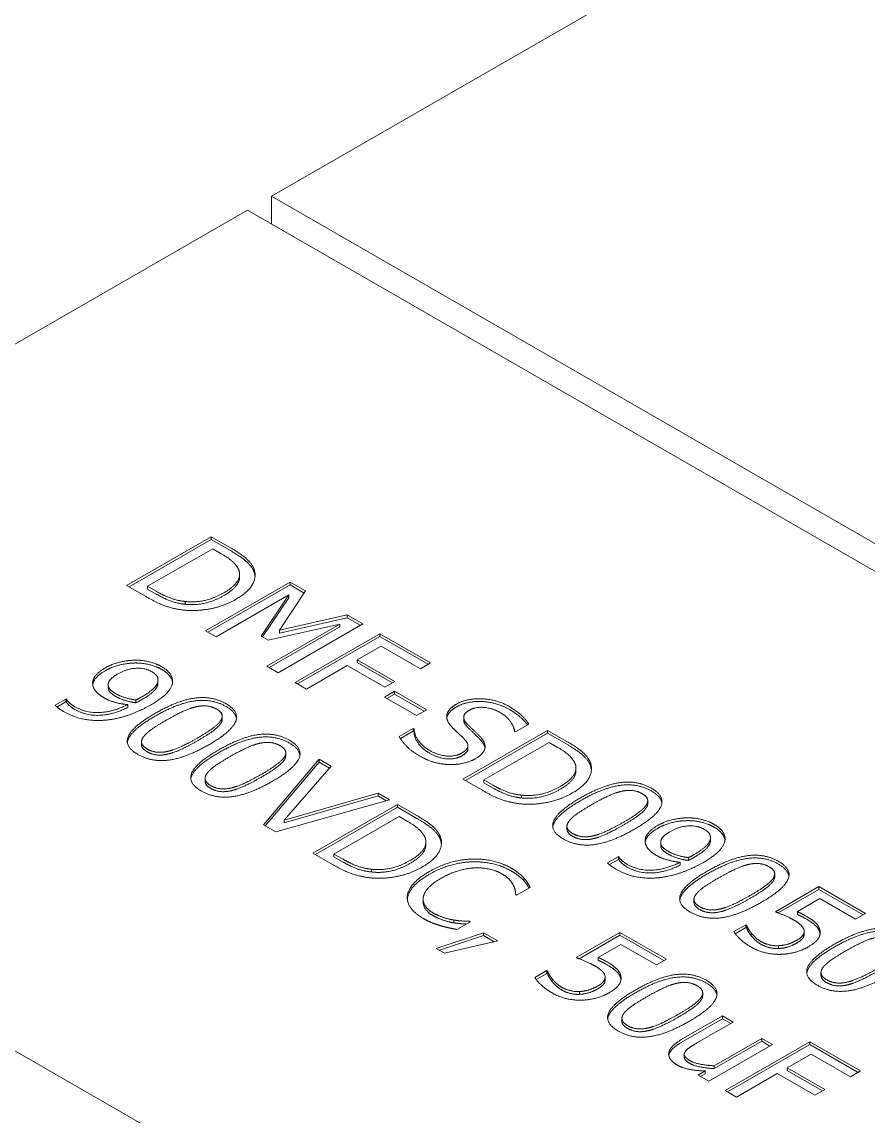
# Model space of a CAD drawing. Header units: millimetres. Extents: x 0 to 8410, y 0 to 5940.
# Drawn here: x 6921.43 to 6946.18, y 4875.01 to 4907.01 of the extents above; entities that cross this region are included whole.
import ezdxf

# ---------------------------------------------------------------- set-up
doc = ezdxf.new("R2010")
doc.units = ezdxf.units.MM
doc.header["$LTSCALE"] = 10
doc.layers.add('가시적인 것(ISO)', color=3, linetype='Continuous', lineweight=5, true_color=0x00ff00)
doc.layers.add('해치(ISO)', color=7, linetype='Continuous', lineweight=5)

msp = doc.modelspace()

# ---------------------------------------------------------------- hatches: boundary and pattern name
at = {"layer": '해치(ISO)'}
h = msp.add_hatch(dxfattribs=at)
h.set_pattern_fill('ANSI31', color=256, scale=254, angle=75, style=0)
h.set_pattern_definition([(119.99998, (0, 0), (-27.49631, -15.87499), [])])
edge = h.paths.add_edge_path()
edge.add_line((7404.266, 4779.834), (7404.266, 4781.463))
edge.add_line((7404.266, 4781.463), (7404.266, 4781.939))
edge.add_line((7404.266, 4781.939), (7404.266, 4785.699))
edge.add_line((7404.266, 4785.699), (7404.266, 4786.359))
edge.add_line((7404.266, 4786.359), (7404.266, 4792.156))
edge.add_line((7404.266, 4792.156), (7404.266, 4792.172))
edge.add_line((7404.266, 4792.172), (7404.266, 4792.297))
edge.add_line((7404.266, 4792.297), (7404.266, 4796.599))
edge.add_line((7404.266, 4796.599), (7404.266, 4801.485))
edge.add_line((7404.266, 4801.485), (7404.266, 4808.841))
edge.add_line((7404.266, 4808.841), (7404.266, 4812.536))
edge.add_line((7404.266, 4812.536), (7403.364, 4813.055))
edge.add_line((7403.364, 4813.055), (7401.607, 4814.067))
edge.add_line((7401.607, 4814.067), (7401.098, 4814.36))
edge.add_line((7401.098, 4814.36), (7399.485, 4815.289))
edge.add_line((7399.485, 4815.289), (7381.652, 4825.558))
edge.add_line((7381.652, 4825.558), (7377.402, 4828.006))
edge.add_line((7377.402, 4828.006), (7375.982, 4828.824))
edge.add_line((7375.982, 4828.824), (7375.982, 4827.189))
edge.add_ellipse((7378.103, 4825.967), major_axis=(1.497, -2.6), ratio=0.578093, start_angle=225.1108, end_angle=315.1108)
edge.add_line((7378.103, 4823.514), (7397.549, 4812.316))
edge.add_ellipse((7397.549, 4808.637), major_axis=(2.246, -3.9), ratio=0.578093, start_angle=45.1108, end_angle=135.1108, ccw=False)
edge.add_line((7400.731, 4806.805), (7400.731, 4784.323))
edge.add_ellipse((7402.852, 4783.101), major_axis=(1.497, -2.6), ratio=0.578093, start_angle=225.1108, end_angle=315.1108)
edge.add_line((7402.852, 4780.648), (7404.266, 4779.834))
edge = h.paths.add_edge_path()
edge.add_line((6488.28, 5307.315), (6489.694, 5306.501))
edge.add_ellipse((6489.694, 5308.954), major_axis=(1.497, -2.6), ratio=0.578093, start_angle=315.1108, end_angle=405.1108)
edge.add_line((6491.816, 5307.732), (6491.816, 5330.214))
edge.add_ellipse((6494.998, 5328.382), major_axis=(-2.246, 3.9), ratio=0.578093, start_angle=315.1108, end_angle=405.1108, ccw=False)
edge.add_line((6494.998, 5332.061), (6514.443, 5320.863))
edge.add_ellipse((6514.443, 5323.316), major_axis=(1.497, -2.6), ratio=0.578093, start_angle=315.1108, end_angle=405.1108)
edge.add_line((6516.564, 5322.094), (6516.564, 5323.729))
edge.add_line((6516.564, 5323.729), (6498.559, 5334.098))
edge.add_line((6498.559, 5334.098), (6498.547, 5334.105))
edge.add_line((6498.547, 5334.105), (6488.28, 5340.017))
edge.add_line((6488.28, 5340.017), (6488.28, 5307.315))

# ---------------------------------------------------------------- linework, layer by layer
at = {"layer": '가시적인 것(ISO)'}
for p, q in [((6953.478, 4916.165), (6928.729, 4901.913)), ((6928.729, 4901.913), (6969.388, 4878.499)), ((6928.729, 4901.098), (6928.729, 4901.913)), ((6928.022, 4901.505), (6903.273, 4887.254)), ((6968.68, 4878.092), (6928.022, 4901.505)), ((6924.489, 4890.528), (6926.963, 4891.953)), ((6924.56, 4890.487), (6926.963, 4891.871)), ((6926.963, 4891.953), (6927.527, 4891.628)), ((6926.963, 4891.953), (6926.963, 4891.871)), ((6926.963, 4891.871), (6927.527, 4891.547)), ((6927.008, 4891.599), (6925.102, 4890.502)), ((6927.258, 4891.455), (6927.008, 4891.599)), ((6927.793, 4890.854), (6927.793, 4890.772)), ((6925.058, 4890.2), (6924.489, 4890.528)), ((6925.102, 4890.502), (6925.102, 4890.421)), ((6925.102, 4890.502), (6925.353, 4890.358)), ((6925.102, 4890.421), (6925.353, 4890.276)), ((6926.797, 4889.198), (6929.272, 4890.624)), ((6926.868, 4889.157), (6929.272, 4890.542)), ((6929.721, 4890.365), (6928.961, 4889.216)), ((6929.272, 4890.624), (6929.721, 4890.365)), ((6929.272, 4890.624), (6929.272, 4890.542)), ((6929.272, 4890.542), (6929.682, 4890.306)), ((6926.201, 4890.059), (6926.201, 4889.977)), ((6929.236, 4890.249), (6927.104, 4889.022)), ((6928.426, 4889.046), (6929.236, 4890.249)), ((6928.465, 4889.023), (6929.236, 4890.168)), ((6929.236, 4890.249), (6929.236, 4890.168)), ((6928.961, 4889.216), (6930.936, 4889.665)), ((6928.961, 4889.134), (6930.936, 4889.583)), ((6930.936, 4889.665), (6931.394, 4889.402)), ((6930.936, 4889.665), (6930.936, 4889.583)), ((6930.936, 4889.583), (6931.323, 4889.361)), ((6927.104, 4889.022), (6926.797, 4889.198)), ((6928.59, 4888.166), (6930.722, 4889.394)), ((6930.722, 4889.394), (6928.626, 4888.93)), ((6928.661, 4888.125), (6930.722, 4889.312)), ((6931.394, 4889.402), (6928.919, 4887.976)), ((6928.961, 4889.216), (6928.961, 4889.134)), ((6929.42, 4887.688), (6931.895, 4889.113)), ((6930.722, 4889.394), (6930.722, 4889.312)), ((6931.895, 4889.113), (6933.375, 4888.261)), ((6931.895, 4889.113), (6931.895, 4889.031)), ((6928.626, 4888.93), (6928.426, 4889.046)), ((6929.491, 4887.647), (6931.895, 4889.031)), ((6931.895, 4889.031), (6933.304, 4888.22)), ((6931.931, 4888.755), (6931.233, 4888.353)), ((6933.082, 4888.092), (6931.931, 4888.755)), ((6928.919, 4887.976), (6928.59, 4888.166)), ((6930.941, 4888.184), (6929.749, 4887.498)), ((6932.044, 4887.549), (6930.941, 4888.184)), ((6931.233, 4888.353), (6932.336, 4887.718)), ((6931.233, 4888.353), (6931.233, 4888.271)), ((6931.233, 4888.271), (6932.265, 4887.677)), ((6933.375, 4888.261), (6933.082, 4888.092)), ((6923.952, 4887.623), (6923.952, 4887.541)), ((6925.406, 4887.741), (6925.406, 4887.659)), ((6925.407, 4887.767), (6925.407, 4887.685)), ((6929.749, 4887.498), (6929.42, 4887.688)), ((6932.336, 4887.718), (6932.044, 4887.549)), ((6903.273, 4887.254), (6943.932, 4863.84)), ((6922.397, 4887.023), (6922.716, 4887.206)), ((6922.716, 4887.206), (6922.732, 4887.197)), ((6922.716, 4887.206), (6922.716, 4887.125)), ((6922.732, 4887.197), (6922.732, 4887.115)), ((6924.764, 4887.178), (6924.764, 4887.096)), ((6932.028, 4887.26), (6932.328, 4887.434)), ((6932.964, 4886.721), (6932.028, 4887.26)), ((6932.099, 4887.22), (6932.328, 4887.352)), ((6932.328, 4887.434), (6933.265, 4886.894)), ((6932.328, 4887.434), (6932.328, 4887.352)), ((6932.328, 4887.352), (6933.194, 4886.853)), ((6922.451, 4886.972), (6922.716, 4887.125)), ((6922.716, 4887.125), (6922.732, 4887.115)), ((6924.523, 4887.041), (6924.523, 4886.959)), ((6933.265, 4886.894), (6932.964, 4886.721)), ((6927.288, 4886.702), (6927.288, 4886.62)), ((6934.347, 4886.671), (6934.347, 4886.589)), ((6932.457, 4886.11), (6932.87, 4886.348)), ((6932.495, 4886.05), (6932.87, 4886.266)), ((6932.87, 4886.348), (6932.894, 4886.334)), ((6932.87, 4886.348), (6932.87, 4886.266)), ((6932.87, 4886.266), (6932.894, 4886.252)), ((6932.894, 4886.334), (6932.894, 4886.252)), ((6934.326, 4884.863), (6936.801, 4886.288)), ((6934.397, 4884.822), (6936.801, 4886.206)), ((6935.86, 4886.243), (6935.836, 4886.257)), ((6936.253, 4886.469), (6935.86, 4886.243)), ((6936.801, 4886.288), (6937.364, 4885.963)), ((6936.801, 4886.288), (6936.801, 4886.206)), ((6936.801, 4886.206), (6937.364, 4885.882)), ((6924.926, 4885.953), (6924.926, 4885.871)), ((6936.845, 4885.935), (6934.94, 4884.837)), ((6937.096, 4885.79), (6936.845, 4885.935)), ((6929.145, 4885.633), (6929.145, 4885.551)), ((6934.472, 4885.838), (6934.472, 4885.757)), ((6928.494, 4883.528), (6930.117, 4885.444)), ((6928.541, 4883.501), (6930.117, 4885.362)), ((6930.117, 4885.444), (6930.47, 4885.241)), ((6930.117, 4885.444), (6930.117, 4885.362)), ((6930.117, 4885.362), (6930.422, 4885.186)), ((6930.47, 4885.241), (6929.1, 4883.662)), ((6937.63, 4885.189), (6937.63, 4885.108)), ((6926.783, 4884.884), (6926.783, 4884.802)), ((6934.895, 4884.535), (6934.326, 4884.863)), ((6934.94, 4884.837), (6934.94, 4884.756)), ((6934.94, 4884.837), (6935.19, 4884.693)), ((6934.94, 4884.756), (6935.19, 4884.611)), ((6929.1, 4883.662), (6931.842, 4884.451)), ((6929.1, 4883.58), (6931.842, 4884.369)), ((6931.842, 4884.451), (6932.176, 4884.258)), ((6931.842, 4884.451), (6931.842, 4884.369)), ((6931.842, 4884.369), (6932.081, 4884.231)), ((6936.039, 4884.394), (6936.039, 4884.312)), ((6932.176, 4884.258), (6928.849, 4883.324)), ((6929.938, 4882.696), (6932.413, 4884.122)), ((6930.009, 4882.656), (6932.413, 4884.04)), ((6932.413, 4884.122), (6932.977, 4883.797)), ((6932.413, 4884.122), (6932.413, 4884.04)), ((6932.413, 4884.04), (6932.977, 4883.715)), ((6939.73, 4884.23), (6939.73, 4884.148)), ((6929.1, 4883.662), (6929.1, 4883.58)), ((6932.457, 4883.768), (6930.552, 4882.671)), ((6932.708, 4883.624), (6932.457, 4883.768)), ((6928.849, 4883.324), (6928.494, 4883.528)), ((6937.368, 4883.481), (6937.368, 4883.4)), ((6933.242, 4883.023), (6933.242, 4882.941)), ((6940.109, 4883.012), (6940.109, 4882.931)), ((6941.562, 4883.13), (6941.562, 4883.049)), ((6941.563, 4883.156), (6941.563, 4883.074)), ((6930.508, 4882.368), (6929.938, 4882.696)), ((6930.552, 4882.671), (6930.552, 4882.589)), ((6930.552, 4882.671), (6930.803, 4882.527)), ((6930.552, 4882.589), (6930.803, 4882.445)), ((6938.554, 4882.412), (6938.873, 4882.596)), ((6938.607, 4882.361), (6938.873, 4882.514)), ((6938.873, 4882.596), (6938.889, 4882.586)), ((6938.873, 4882.596), (6938.873, 4882.514)), ((6938.873, 4882.514), (6938.889, 4882.505)), ((6938.889, 4882.586), (6938.889, 4882.505)), ((6940.68, 4882.43), (6940.68, 4882.349)), ((6940.92, 4882.567), (6940.92, 4882.485)), ((6931.651, 4882.227), (6931.651, 4882.146)), ((6943.444, 4882.091), (6943.444, 4882.009)), ((6936.109, 4881.97), (6936.109, 4881.888)), ((6935.897, 4881.469), (6935.871, 4881.484)), ((6936.294, 4881.697), (6935.897, 4881.469)), ((6943.463, 4880.982), (6944.739, 4881.717)), ((6943.549, 4880.95), (6944.739, 4881.635)), ((6944.739, 4881.717), (6946.097, 4880.935)), ((6944.739, 4881.717), (6944.739, 4881.635)), ((6944.739, 4881.635), (6946.026, 4880.894)), ((6933.162, 4881.35), (6933.162, 4881.269)), ((6941.083, 4881.342), (6941.083, 4881.261)), ((6944.767, 4881.366), (6944.107, 4880.986)), ((6945.806, 4880.767), (6944.767, 4881.366)), ((6944.107, 4880.986), (6944.107, 4880.904)), ((6946.097, 4880.935), (6945.806, 4880.767)), ((6934.06, 4880.741), (6934.06, 4880.659)), ((6934.545, 4880.69), (6934.152, 4880.464)), ((6934.521, 4880.704), (6934.545, 4880.69)), ((6934.521, 4880.704), (6934.521, 4880.676)), ((6942.25, 4880.401), (6942.601, 4880.603)), ((6942.289, 4880.342), (6942.601, 4880.522)), ((6942.601, 4880.603), (6942.625, 4880.59)), ((6942.601, 4880.603), (6942.601, 4880.522)), ((6942.601, 4880.522), (6942.625, 4880.508)), ((6942.625, 4880.59), (6942.625, 4880.508)), ((6933.546, 4879.91), (6934.928, 4880.368)), ((6933.636, 4879.858), (6934.928, 4880.286)), ((6935.343, 4880.129), (6933.789, 4879.77)), ((6934.928, 4880.368), (6935.343, 4880.129)), ((6934.928, 4880.368), (6934.928, 4880.286)), ((6934.928, 4880.286), (6935.242, 4880.106)), ((6937.642, 4879.642), (6938.917, 4880.376)), ((6937.727, 4879.609), (6938.917, 4880.294)), ((6938.917, 4880.376), (6940.275, 4879.594)), ((6938.917, 4880.376), (6938.917, 4880.294)), ((6938.917, 4880.294), (6940.204, 4879.553)), ((6942.759, 4880.36), (6942.759, 4880.278)), ((6944.306, 4880.407), (6944.306, 4880.326)), ((6933.789, 4879.77), (6933.546, 4879.91)), ((6938.945, 4880.025), (6938.285, 4879.645)), ((6939.984, 4879.427), (6938.945, 4880.025)), ((6943.558, 4879.99), (6943.558, 4879.908)), ((6938.285, 4879.645), (6938.285, 4879.563)), ((6940.275, 4879.594), (6939.984, 4879.427)), ((6936.428, 4879.061), (6936.779, 4879.263)), ((6936.468, 4879.002), (6936.779, 4879.181)), ((6936.779, 4879.263), (6936.803, 4879.249)), ((6936.779, 4879.263), (6936.779, 4879.181)), ((6936.779, 4879.181), (6936.803, 4879.167)), ((6936.803, 4879.249), (6936.803, 4879.167)), ((6944.797, 4879.204), (6944.797, 4879.122)), ((6936.938, 4879.019), (6936.938, 4878.937)), ((6938.484, 4879.067), (6938.484, 4878.985)), ((6937.736, 4878.65), (6937.736, 4878.568)), ((6941.337, 4878.612), (6941.337, 4878.53)), ((6940.712, 4877.243), (6941.917, 4877.937)), ((6941.917, 4877.937), (6942.23, 4877.757)), ((6941.917, 4877.937), (6941.917, 4877.855)), ((6938.975, 4877.863), (6938.975, 4877.781)), ((6940.712, 4877.161), (6941.917, 4877.855)), ((6942.23, 4877.757), (6941.171, 4877.147)), ((6941.917, 4877.855), (6942.159, 4877.716)), ((6941.675, 4876.478), (6943.063, 4877.277)), ((6943.063, 4877.277), (6943.376, 4877.097)), ((6943.063, 4877.277), (6943.063, 4877.196)), ((6943.376, 4877.097), (6941.518, 4876.028)), ((6941.675, 4876.396), (6943.063, 4877.196)), ((6941.996, 4875.753), (6944.471, 4877.178)), ((6942.067, 4875.712), (6944.471, 4877.096)), ((6943.063, 4877.196), (6943.305, 4877.056)), ((6944.471, 4877.178), (6945.951, 4876.326)), ((6944.471, 4877.178), (6944.471, 4877.096)), ((6944.471, 4877.096), (6945.88, 4876.285)), ((6940.799, 4876.81), (6940.799, 4876.728)), ((6944.507, 4876.82), (6943.809, 4876.418)), ((6945.658, 4876.157), (6944.507, 4876.82)), ((6941.206, 4876.208), (6941.41, 4876.326)), ((6941.41, 4876.326), (6941.41, 4876.244)), ((6941.675, 4876.478), (6941.675, 4876.396)), ((6943.809, 4876.418), (6944.912, 4875.783)), ((6943.809, 4876.418), (6943.809, 4876.336)), ((6943.809, 4876.336), (6944.841, 4875.742)), ((6945.951, 4876.326), (6945.658, 4876.157)), ((6941.518, 4876.028), (6941.206, 4876.208)), ((6941.277, 4876.167), (6941.41, 4876.244)), ((6943.516, 4876.25), (6942.325, 4875.564)), ((6944.619, 4875.614), (6943.516, 4876.25)), ((6942.325, 4875.564), (6941.996, 4875.753)), ((6944.912, 4875.783), (6944.619, 4875.614))]:
    msp.add_line(p, q, dxfattribs=at)
for points in [[(6927.764, 4890.993), (6927.71, 4891.114), (6927.481, 4891.327), (6927.258, 4891.455)], [(6927.527, 4891.628), (6927.876, 4891.427), (6928.169, 4891.139), (6928.217, 4891.005)], [(6927.527, 4891.547), (6927.876, 4891.346), (6928.169, 4891.057), (6928.217, 4890.923)], [(6928.217, 4891.005), (6928.297, 4890.776), (6928.036, 4890.323), (6927.675, 4890.115)], [(6927.336, 4890.315), (6927.621, 4890.479), (6927.836, 4890.82), (6927.764, 4890.993)], [(6928.217, 4890.923), (6928.24, 4890.856), (6928.246, 4890.79)], [(6926.133, 4889.809), (6925.826, 4889.85), (6925.359, 4890.026), (6925.058, 4890.2)], [(6925.353, 4890.358), (6925.572, 4890.232), (6925.973, 4890.082), (6926.201, 4890.059)], [(6925.353, 4890.276), (6925.572, 4890.15), (6925.973, 4890), (6926.201, 4889.977)], [(6927.675, 4890.115), (6927.336, 4889.92), (6926.516, 4889.764), (6926.133, 4889.809)], [(6926.201, 4890.059), (6926.49, 4890.026), (6927.048, 4890.149), (6927.336, 4890.315)], [(6926.201, 4889.977), (6926.49, 4889.945), (6927.048, 4890.067), (6927.336, 4890.233)], [(6923.867, 4888.116), (6924.058, 4888.226), (6924.499, 4888.337), (6924.722, 4888.341)], [(6923.867, 4888.035), (6924.058, 4888.144), (6924.499, 4888.255), (6924.722, 4888.259)], [(6924.722, 4888.341), (6924.934, 4888.345), (6925.355, 4888.244), (6925.508, 4888.156)], [(6924.722, 4888.259), (6924.934, 4888.263), (6925.355, 4888.162), (6925.508, 4888.074)], [(6925.508, 4888.156), (6925.678, 4888.058), (6925.841, 4887.832), (6925.835, 4887.711)], [(6923.504, 4887.598), (6923.474, 4887.733), (6923.649, 4887.991), (6923.867, 4888.116)], [(6924.218, 4887.931), (6924.062, 4887.84), (6923.94, 4887.678), (6923.956, 4887.585)], [(6925.235, 4888.001), (6925.031, 4888.119), (6924.495, 4888.09), (6924.218, 4887.931)], [(6925.406, 4887.741), (6925.414, 4887.829), (6925.323, 4887.95), (6925.235, 4888.001)], [(6923.835, 4887.239), (6923.699, 4887.317), (6923.532, 4887.482), (6923.504, 4887.598)], [(6923.952, 4887.541), (6923.952, 4887.523), (6923.956, 4887.503)], [(6923.956, 4887.585), (6923.968, 4887.518), (6924.092, 4887.407), (6924.184, 4887.354)], [(6923.956, 4887.503), (6923.968, 4887.436), (6924.092, 4887.326), (6924.184, 4887.272)], [(6924.926, 4887.264), (6925.177, 4887.409), (6925.402, 4887.644), (6925.406, 4887.741)], [(6924.926, 4887.182), (6925.177, 4887.327), (6925.402, 4887.562), (6925.406, 4887.659)], [(6925.835, 4887.711), (6925.827, 4887.559), (6925.526, 4887.224), (6925.187, 4887.029)], [(6925.406, 4887.659), (6925.407, 4887.673), (6925.407, 4887.685)], [(6922.732, 4887.197), (6922.75, 4887.159), (6922.885, 4887.033), (6922.975, 4886.981)], [(6924.523, 4887.041), (6924.301, 4887.065), (6923.978, 4887.157), (6923.835, 4887.239)], [(6924.184, 4887.354), (6924.291, 4887.293), (6924.609, 4887.195), (6924.764, 4887.178)], [(6924.184, 4887.272), (6924.291, 4887.211), (6924.609, 4887.113), (6924.764, 4887.096)], [(6924.764, 4887.178), (6924.79, 4887.19), (6924.876, 4887.235), (6924.926, 4887.264)], [(6924.764, 4887.096), (6924.79, 4887.108), (6924.876, 4887.154), (6924.926, 4887.182)], [(6925.315, 4886.781), (6925.985, 4887.167), (6926.992, 4887.301), (6927.397, 4887.068)], [(6925.315, 4886.7), (6925.985, 4887.085), (6926.992, 4887.219), (6927.397, 4886.986)], [(6934.137, 4887.057), (6934.438, 4887.23), (6935.315, 4887.195), (6935.678, 4886.986)], [(6922.644, 4886.841), (6922.578, 4886.88), (6922.441, 4886.974), (6922.397, 4887.023)], [(6922.732, 4887.115), (6922.75, 4887.077), (6922.885, 4886.951), (6922.975, 4886.899)], [(6922.975, 4886.981), (6923.3, 4886.794), (6924.1, 4886.828), (6924.523, 4887.041)], [(6922.975, 4886.899), (6923.3, 4886.712), (6924.1, 4886.746), (6924.523, 4886.959)], [(6925.187, 4887.029), (6924.88, 4886.852), (6924.192, 4886.615), (6923.875, 4886.587)], [(6926.493, 4886.972), (6926.316, 4886.928), (6925.895, 4886.727), (6925.652, 4886.587)], [(6927.122, 4886.91), (6926.984, 4886.989), (6926.675, 4887.017), (6926.493, 4886.972)], [(6927.397, 4887.068), (6927.804, 4886.833), (6927.546, 4886.243), (6926.9, 4885.871)], [(6927.229, 4886.553), (6927.305, 4886.654), (6927.261, 4886.83), (6927.122, 4886.91)], [(6927.397, 4886.986), (6927.676, 4886.825), (6927.703, 4886.636)], [(6933.851, 4886.707), (6933.857, 4886.798), (6933.993, 4886.974), (6934.137, 4887.057)], [(6934.137, 4886.975), (6934.438, 4887.149), (6935.315, 4887.113), (6935.678, 4886.904)], [(6934.514, 4886.879), (6934.358, 4886.789), (6934.338, 4886.586), (6934.452, 4886.472)], [(6935.415, 4886.809), (6935.186, 4886.94), (6934.689, 4886.98), (6934.514, 4886.879)], [(6935.678, 4886.986), (6935.886, 4886.865), (6936.173, 4886.606), (6936.253, 4886.469)], [(6923.875, 4886.587), (6923.54, 4886.558), (6922.937, 4886.673), (6922.644, 4886.841)], [(6924.82, 4885.584), (6924.411, 4885.819), (6924.664, 4886.406), (6925.315, 4886.781)], [(6925.652, 4886.587), (6925.392, 4886.437), (6925.075, 4886.218), (6924.99, 4886.109)], [(6926.563, 4886.065), (6926.818, 4886.212), (6927.152, 4886.451), (6927.229, 4886.553)], [(6927.229, 4886.471), (6927.288, 4886.55), (6927.288, 4886.62)], [(6934.041, 4886.346), (6933.947, 4886.439), (6933.847, 4886.615), (6933.851, 4886.707)], [(6934.347, 4886.589), (6934.347, 4886.495), (6934.452, 4886.39)], [(6935.836, 4886.257), (6935.826, 4886.387), (6935.617, 4886.692), (6935.415, 4886.809)], [(6926.563, 4885.984), (6926.818, 4886.13), (6927.152, 4886.369), (6927.229, 4886.471)], [(6932.894, 4886.334), (6932.904, 4886.153), (6933.147, 4885.819), (6933.337, 4885.709)], [(6932.894, 4886.252), (6932.904, 4886.071), (6933.147, 4885.737), (6933.337, 4885.628)], [(6934.376, 4886.023), (6934.294, 4886.108), (6934.147, 4886.243), (6934.041, 4886.346)], [(6934.452, 4886.472), (6934.528, 4886.395), (6934.759, 4886.179), (6934.829, 4886.104)], [(6934.452, 4886.39), (6934.528, 4886.314), (6934.759, 4886.098), (6934.829, 4886.023)], [(6924.99, 4886.109), (6924.91, 4886.008), (6924.95, 4885.825), (6925.095, 4885.742)], [(6925.721, 4885.682), (6925.891, 4885.725), (6926.308, 4885.919), (6926.563, 4886.065)], [(6925.721, 4885.6), (6925.891, 4885.643), (6926.308, 4885.837), (6926.563, 4885.984)], [(6927.173, 4885.712), (6927.842, 4886.098), (6928.849, 4886.232), (6929.254, 4885.998)], [(6927.173, 4885.63), (6927.842, 4886.016), (6928.849, 4886.15), (6929.254, 4885.917)], [(6928.35, 4885.902), (6928.173, 4885.859), (6927.752, 4885.658), (6927.509, 4885.518)], [(6928.98, 4885.84), (6928.841, 4885.92), (6928.532, 4885.948), (6928.35, 4885.902)], [(6929.254, 4885.998), (6929.661, 4885.764), (6929.403, 4885.174), (6928.757, 4884.802)], [(6929.254, 4885.917), (6929.534, 4885.756), (6929.56, 4885.566)], [(6933.076, 4885.531), (6932.808, 4885.686), (6932.543, 4885.968), (6932.457, 4886.11)], [(6934.302, 4885.63), (6934.45, 4885.715), (6934.488, 4885.906), (6934.376, 4886.023)], [(6934.829, 4886.104), (6935.006, 4885.913), (6934.928, 4885.595), (6934.697, 4885.462)], [(6934.829, 4886.023), (6934.952, 4885.889), (6934.97, 4885.772)], [(6937.364, 4885.963), (6937.713, 4885.762), (6938.006, 4885.474), (6938.054, 4885.34)], [(6926.9, 4885.871), (6926.234, 4885.488), (6925.223, 4885.352), (6924.82, 4885.584)], [(6925.095, 4885.742), (6925.231, 4885.663), (6925.54, 4885.636), (6925.721, 4885.682)], [(6925.095, 4885.66), (6925.231, 4885.582), (6925.54, 4885.554), (6925.721, 4885.6)], [(6926.677, 4884.514), (6926.268, 4884.75), (6926.521, 4885.337), (6927.173, 4885.712)], [(6929.086, 4885.483), (6929.162, 4885.585), (6929.118, 4885.76), (6928.98, 4885.84)], [(6933.337, 4885.709), (6933.61, 4885.552), (6934.115, 4885.522), (6934.302, 4885.63)], [(6933.337, 4885.628), (6933.61, 4885.47), (6934.115, 4885.44), (6934.302, 4885.548)], [(6937.601, 4885.328), (6937.547, 4885.449), (6937.318, 4885.662), (6937.096, 4885.79)], [(6937.364, 4885.882), (6937.713, 4885.681), (6938.006, 4885.392), (6938.054, 4885.258)], [(6927.509, 4885.518), (6927.249, 4885.368), (6926.932, 4885.148), (6926.848, 4885.04)], [(6928.42, 4884.996), (6928.675, 4885.143), (6929.01, 4885.382), (6929.086, 4885.483)], [(6928.42, 4884.914), (6928.675, 4885.061), (6929.01, 4885.3), (6929.086, 4885.401)], [(6929.086, 4885.401), (6929.145, 4885.48), (6929.145, 4885.551)], [(6933.947, 4885.289), (6933.72, 4885.295), (6933.303, 4885.401), (6933.076, 4885.531)], [(6934.697, 4885.462), (6934.551, 4885.378), (6934.151, 4885.284), (6933.947, 4885.289)], [(6937.174, 4884.65), (6937.459, 4884.814), (6937.673, 4885.155), (6937.601, 4885.328)], [(6938.054, 4885.34), (6938.134, 4885.111), (6937.874, 4884.658), (6937.513, 4884.45)], [(6938.054, 4885.258), (6938.078, 4885.191), (6938.083, 4885.125)], [(6926.848, 4885.04), (6926.767, 4884.938), (6926.808, 4884.756), (6926.952, 4884.672)], [(6927.578, 4884.612), (6927.748, 4884.655), (6928.165, 4884.849), (6928.42, 4884.996)], [(6928.757, 4884.802), (6928.091, 4884.418), (6927.08, 4884.282), (6926.677, 4884.514)], [(6926.952, 4884.672), (6927.088, 4884.594), (6927.397, 4884.566), (6927.578, 4884.612)], [(6927.578, 4884.531), (6927.748, 4884.573), (6928.165, 4884.767), (6928.42, 4884.914)], [(6935.19, 4884.693), (6935.409, 4884.567), (6935.81, 4884.417), (6936.039, 4884.394)], [(6935.19, 4884.611), (6935.409, 4884.485), (6935.81, 4884.335), (6936.039, 4884.312)], [(6936.039, 4884.394), (6936.327, 4884.362), (6936.885, 4884.484), (6937.174, 4884.65)], [(6937.757, 4884.31), (6938.427, 4884.695), (6939.434, 4884.829), (6939.839, 4884.596)], [(6937.757, 4884.228), (6938.427, 4884.614), (6939.434, 4884.748), (6939.839, 4884.514)], [(6926.952, 4884.591), (6927.088, 4884.512), (6927.397, 4884.484), (6927.578, 4884.531)], [(6935.97, 4884.144), (6935.664, 4884.185), (6935.196, 4884.362), (6934.895, 4884.535)], [(6937.513, 4884.45), (6937.174, 4884.255), (6936.354, 4884.099), (6935.97, 4884.144)], [(6936.039, 4884.312), (6936.327, 4884.28), (6936.885, 4884.402), (6937.174, 4884.568)], [(6937.262, 4883.112), (6936.853, 4883.347), (6937.106, 4883.934), (6937.757, 4884.31)], [(6938.935, 4884.5), (6938.758, 4884.456), (6938.337, 4884.255), (6938.094, 4884.116)], [(6939.564, 4884.438), (6939.426, 4884.517), (6939.117, 4884.545), (6938.935, 4884.5)], [(6939.839, 4884.596), (6940.246, 4884.362), (6939.988, 4883.771), (6939.342, 4883.399)], [(6939.671, 4884.081), (6939.747, 4884.182), (6939.703, 4884.358), (6939.564, 4884.438)], [(6939.839, 4884.514), (6940.119, 4884.353), (6940.145, 4884.164)], [(6938.094, 4884.116), (6937.834, 4883.965), (6937.517, 4883.746), (6937.433, 4883.637)], [(6939.005, 4883.593), (6939.26, 4883.74), (6939.595, 4883.979), (6939.671, 4884.081)], [(6939.005, 4883.512), (6939.26, 4883.658), (6939.595, 4883.897), (6939.671, 4883.999)], [(6939.671, 4883.999), (6939.73, 4884.078), (6939.73, 4884.148)], [(6932.977, 4883.797), (6933.326, 4883.596), (6933.618, 4883.307), (6933.667, 4883.173)], [(6932.977, 4883.715), (6933.326, 4883.514), (6933.618, 4883.226), (6933.667, 4883.092)], [(6940.024, 4883.506), (6940.214, 4883.615), (6940.655, 4883.726), (6940.878, 4883.73)], [(6940.024, 4883.424), (6940.214, 4883.534), (6940.655, 4883.645), (6940.878, 4883.648)], [(6940.878, 4883.73), (6941.091, 4883.734), (6941.512, 4883.633), (6941.664, 4883.545)], [(6940.878, 4883.648), (6941.091, 4883.653), (6941.512, 4883.551), (6941.664, 4883.463)], [(6933.213, 4883.162), (6933.159, 4883.283), (6932.931, 4883.496), (6932.708, 4883.624)], [(6939.342, 4883.399), (6938.676, 4883.016), (6937.665, 4882.88), (6937.262, 4883.112)], [(6937.433, 4883.637), (6937.352, 4883.536), (6937.392, 4883.353), (6937.537, 4883.27)], [(6938.163, 4883.21), (6938.333, 4883.253), (6938.75, 4883.447), (6939.005, 4883.593)], [(6938.163, 4883.128), (6938.333, 4883.171), (6938.75, 4883.365), (6939.005, 4883.512)], [(6939.661, 4882.987), (6939.631, 4883.122), (6939.805, 4883.38), (6940.024, 4883.506)], [(6941.392, 4883.39), (6941.187, 4883.508), (6940.651, 4883.479), (6940.375, 4883.32)], [(6941.562, 4883.13), (6941.57, 4883.218), (6941.48, 4883.339), (6941.392, 4883.39)], [(6941.664, 4883.545), (6941.835, 4883.447), (6941.997, 4883.222), (6941.991, 4883.1)], [(6932.786, 4882.484), (6933.071, 4882.648), (6933.286, 4882.989), (6933.213, 4883.162)], [(6933.667, 4883.173), (6933.747, 4882.945), (6933.486, 4882.492), (6933.125, 4882.284)], [(6933.667, 4883.092), (6933.69, 4883.025), (6933.695, 4882.959)], [(6937.537, 4883.27), (6937.673, 4883.192), (6937.982, 4883.164), (6938.163, 4883.21)], [(6937.537, 4883.188), (6937.673, 4883.11), (6937.982, 4883.082), (6938.163, 4883.128)], [(6940.375, 4883.32), (6940.218, 4883.23), (6940.096, 4883.067), (6940.112, 4882.974)], [(6941.083, 4882.653), (6941.333, 4882.798), (6941.558, 4883.033), (6941.562, 4883.13)], [(6941.083, 4882.572), (6941.333, 4882.716), (6941.558, 4882.952), (6941.562, 4883.049)], [(6941.991, 4883.1), (6941.983, 4882.948), (6941.682, 4882.613), (6941.343, 4882.418)], [(6941.562, 4883.049), (6941.563, 4883.062), (6941.563, 4883.074)], [(6939.992, 4882.628), (6939.855, 4882.706), (6939.689, 4882.872), (6939.661, 4882.987)], [(6940.109, 4882.931), (6940.109, 4882.912), (6940.112, 4882.893)], [(6940.112, 4882.974), (6940.124, 4882.907), (6940.248, 4882.797), (6940.341, 4882.743)], [(6940.112, 4882.893), (6940.124, 4882.826), (6940.248, 4882.715), (6940.341, 4882.662)], [(6940.341, 4882.743), (6940.447, 4882.682), (6940.766, 4882.584), (6940.92, 4882.567)], [(6931.583, 4881.978), (6931.276, 4882.018), (6930.809, 4882.195), (6930.508, 4882.368)], [(6930.803, 4882.527), (6931.021, 4882.401), (6931.422, 4882.251), (6931.651, 4882.227)], [(6930.803, 4882.445), (6931.021, 4882.319), (6931.422, 4882.169), (6931.651, 4882.146)], [(6931.651, 4882.227), (6931.94, 4882.195), (6932.497, 4882.318), (6932.786, 4882.484)], [(6931.651, 4882.146), (6931.94, 4882.113), (6932.497, 4882.236), (6932.786, 4882.402)], [(6933.342, 4882.159), (6933.653, 4882.338), (6934.272, 4882.513), (6934.593, 4882.524)], [(6933.342, 4882.078), (6933.653, 4882.257), (6934.272, 4882.431), (6934.593, 4882.443)], [(6934.593, 4882.524), (6934.908, 4882.535), (6935.488, 4882.402), (6935.738, 4882.258)], [(6934.593, 4882.443), (6934.908, 4882.453), (6935.488, 4882.32), (6935.738, 4882.176)], [(6938.8, 4882.231), (6938.734, 4882.269), (6938.598, 4882.363), (6938.554, 4882.412)], [(6938.889, 4882.586), (6938.907, 4882.548), (6939.041, 4882.422), (6939.131, 4882.37)], [(6938.889, 4882.505), (6938.907, 4882.467), (6939.041, 4882.341), (6939.131, 4882.289)], [(6939.131, 4882.37), (6939.456, 4882.183), (6940.256, 4882.217), (6940.68, 4882.43)], [(6940.68, 4882.43), (6940.457, 4882.455), (6940.134, 4882.546), (6939.992, 4882.628)], [(6941.343, 4882.418), (6941.037, 4882.241), (6940.349, 4882.004), (6940.032, 4881.977)], [(6940.341, 4882.662), (6940.447, 4882.6), (6940.766, 4882.502), (6940.92, 4882.485)], [(6940.92, 4882.567), (6940.946, 4882.579), (6941.033, 4882.624), (6941.083, 4882.653)], [(6940.92, 4882.485), (6940.946, 4882.498), (6941.033, 4882.543), (6941.083, 4882.572)], [(6941.472, 4882.171), (6942.142, 4882.556), (6943.148, 4882.69), (6943.554, 4882.457)], [(6941.472, 4882.089), (6942.142, 4882.475), (6943.148, 4882.609), (6943.554, 4882.375)], [(6943.279, 4882.299), (6943.14, 4882.378), (6942.832, 4882.406), (6942.649, 4882.361)], [(6943.554, 4882.457), (6943.961, 4882.223), (6943.702, 4881.632), (6943.056, 4881.261)], [(6943.554, 4882.375), (6943.833, 4882.214), (6943.86, 4882.025)], [(6933.125, 4882.284), (6932.786, 4882.089), (6931.966, 4881.933), (6931.583, 4881.978)], [(6932.698, 4881.431), (6932.71, 4881.608), (6933.029, 4881.979), (6933.342, 4882.159)], [(6934.653, 4882.266), (6934.423, 4882.253), (6933.923, 4882.099), (6933.685, 4881.962)], [(6935.456, 4882.097), (6935.297, 4882.188), (6934.884, 4882.276), (6934.653, 4882.266)], [(6935.798, 4881.763), (6935.756, 4881.848), (6935.6, 4882.014), (6935.456, 4882.097)], [(6935.738, 4882.258), (6935.863, 4882.186), (6936.045, 4882.039), (6936.109, 4881.97)], [(6935.738, 4882.176), (6935.863, 4882.104), (6936.045, 4881.957), (6936.109, 4881.888)], [(6940.032, 4881.977), (6939.697, 4881.948), (6939.093, 4882.062), (6938.8, 4882.231)], [(6939.131, 4882.289), (6939.456, 4882.102), (6940.256, 4882.135), (6940.68, 4882.349)], [(6940.976, 4880.973), (6940.567, 4881.209), (6940.82, 4881.795), (6941.472, 4882.171)], [(6942.649, 4882.361), (6942.473, 4882.317), (6942.051, 4882.116), (6941.809, 4881.977)], [(6943.385, 4881.942), (6943.461, 4882.044), (6943.417, 4882.219), (6943.279, 4882.299)], [(6933.685, 4881.962), (6933.43, 4881.815), (6933.185, 4881.533), (6933.165, 4881.399)], [(6935.871, 4881.484), (6935.867, 4881.532), (6935.843, 4881.675), (6935.798, 4881.763)], [(6936.109, 4881.97), (6936.164, 4881.909), (6936.256, 4881.77), (6936.294, 4881.697)], [(6941.809, 4881.977), (6941.548, 4881.826), (6941.231, 4881.607), (6941.147, 4881.498)], [(6942.719, 4881.455), (6942.974, 4881.601), (6943.309, 4881.84), (6943.385, 4881.942)], [(6942.719, 4881.373), (6942.974, 4881.519), (6943.309, 4881.759), (6943.385, 4881.86)], [(6943.385, 4881.86), (6943.444, 4881.939), (6943.444, 4882.009)], [(6933.169, 4880.785), (6932.929, 4880.924), (6932.684, 4881.252), (6932.698, 4881.431)], [(6941.147, 4881.498), (6941.067, 4881.397), (6941.107, 4881.214), (6941.251, 4881.131)], [(6941.877, 4881.071), (6942.047, 4881.114), (6942.465, 4881.308), (6942.719, 4881.455)], [(6933.165, 4881.399), (6933.147, 4881.269), (6933.302, 4881.037), (6933.458, 4880.947)], [(6943.056, 4881.261), (6942.39, 4880.877), (6941.379, 4880.741), (6940.976, 4880.973)], [(6941.251, 4881.131), (6941.388, 4881.053), (6941.696, 4881.025), (6941.877, 4881.071)], [(6941.877, 4880.989), (6942.047, 4881.032), (6942.465, 4881.226), (6942.719, 4881.373)], [(6933.683, 4880.572), (6933.538, 4880.614), (6933.318, 4880.7), (6933.169, 4880.785)], [(6933.458, 4880.947), (6933.6, 4880.865), (6933.913, 4880.765), (6934.06, 4880.741)], [(6933.458, 4880.865), (6933.6, 4880.783), (6933.913, 4880.684), (6934.06, 4880.659)], [(6941.251, 4881.049), (6941.388, 4880.971), (6941.696, 4880.943), (6941.877, 4880.989)], [(6944.013, 4880.735), (6943.876, 4880.814), (6943.564, 4880.945), (6943.463, 4880.982)], [(6944.107, 4880.986), (6944.175, 4880.956), (6944.298, 4880.892), (6944.346, 4880.864)], [(6944.107, 4880.904), (6944.175, 4880.874), (6944.298, 4880.81), (6944.346, 4880.783)], [(6944.346, 4880.864), (6944.536, 4880.755), (6944.737, 4880.568), (6944.765, 4880.445)], [(6944.346, 4880.783), (6944.536, 4880.673), (6944.737, 4880.486), (6944.765, 4880.363)], [(6934.152, 4880.464), (6934.032, 4880.489), (6933.817, 4880.532), (6933.683, 4880.572)], [(6934.06, 4880.741), (6934.202, 4880.719), (6934.445, 4880.704), (6934.521, 4880.704)], [(6942.625, 4880.59), (6942.635, 4880.551), (6942.705, 4880.428), (6942.759, 4880.36)], [(6942.625, 4880.508), (6942.635, 4880.47), (6942.705, 4880.346), (6942.759, 4880.278)], [(6944.304, 4880.436), (6944.296, 4880.512), (6944.139, 4880.662), (6944.013, 4880.735)], [(6944.765, 4880.445), (6944.795, 4880.322), (6944.647, 4880.084), (6944.422, 4879.954)], [(6945.186, 4880.032), (6945.856, 4880.417), (6946.863, 4880.551), (6947.268, 4880.318)], [(6942.757, 4879.947), (6942.581, 4880.049), (6942.314, 4880.293), (6942.25, 4880.401)], [(6942.759, 4880.36), (6942.824, 4880.283), (6942.948, 4880.168), (6943.05, 4880.109)], [(6942.759, 4880.278), (6942.824, 4880.202), (6942.948, 4880.086), (6943.05, 4880.027)], [(6943.558, 4879.99), (6943.694, 4879.997), (6943.955, 4880.073), (6944.087, 4880.149)], [(6944.087, 4880.149), (6944.219, 4880.226), (6944.316, 4880.364), (6944.304, 4880.436)], [(6944.765, 4880.363), (6944.769, 4880.348), (6944.771, 4880.333)], [(6945.186, 4879.95), (6945.856, 4880.336), (6946.863, 4880.47), (6947.268, 4880.236)], [(6946.363, 4880.222), (6946.187, 4880.178), (6945.766, 4879.977), (6945.523, 4879.838)], [(6943.608, 4879.737), (6943.391, 4879.733), (6942.95, 4879.836), (6942.757, 4879.947)], [(6943.05, 4880.109), (6943.15, 4880.051), (6943.411, 4879.984), (6943.558, 4879.99)], [(6943.05, 4880.027), (6943.15, 4879.97), (6943.411, 4879.903), (6943.558, 4879.908)], [(6943.558, 4879.908), (6943.694, 4879.915), (6943.955, 4879.991), (6944.087, 4880.068)], [(6944.422, 4879.954), (6944.243, 4879.852), (6943.824, 4879.742), (6943.608, 4879.737)], [(6944.691, 4878.834), (6944.282, 4879.07), (6944.534, 4879.656), (6945.186, 4880.032)], [(6945.523, 4879.838), (6945.262, 4879.688), (6944.945, 4879.468), (6944.861, 4879.36)], [(6938.191, 4879.394), (6938.055, 4879.473), (6937.742, 4879.605), (6937.642, 4879.642)], [(6938.285, 4879.645), (6938.354, 4879.615), (6938.476, 4879.552), (6938.524, 4879.524)], [(6938.285, 4879.563), (6938.354, 4879.533), (6938.476, 4879.47), (6938.524, 4879.442)], [(6938.524, 4879.524), (6938.715, 4879.414), (6938.915, 4879.227), (6938.943, 4879.105)], [(6936.803, 4879.249), (6936.813, 4879.211), (6936.884, 4879.087), (6936.938, 4879.019)], [(6936.803, 4879.167), (6936.813, 4879.129), (6936.884, 4879.005), (6936.938, 4878.937)], [(6938.482, 4879.095), (6938.474, 4879.172), (6938.317, 4879.322), (6938.191, 4879.394)], [(6938.524, 4879.442), (6938.715, 4879.332), (6938.915, 4879.145), (6938.943, 4879.023)], [(6944.861, 4879.36), (6944.781, 4879.258), (6944.821, 4879.075), (6944.965, 4878.992)], [(6945.591, 4878.932), (6945.762, 4878.975), (6946.179, 4879.169), (6946.434, 4879.316)], [(6945.591, 4878.85), (6945.762, 4878.893), (6946.179, 4879.087), (6946.434, 4879.234)], [(6936.936, 4878.607), (6936.759, 4878.708), (6936.492, 4878.952), (6936.428, 4879.061)], [(6936.938, 4879.019), (6937.002, 4878.943), (6937.126, 4878.827), (6937.228, 4878.768)], [(6936.938, 4878.937), (6937.002, 4878.861), (6937.126, 4878.746), (6937.228, 4878.687)], [(6938.265, 4878.809), (6938.398, 4878.885), (6938.494, 4879.024), (6938.482, 4879.095)], [(6938.943, 4879.105), (6938.973, 4878.981), (6938.825, 4878.743), (6938.6, 4878.614)], [(6938.943, 4879.023), (6938.947, 4879.008), (6938.949, 4878.993)], [(6939.364, 4878.691), (6940.034, 4879.077), (6941.041, 4879.211), (6941.446, 4878.978)], [(6939.364, 4878.609), (6940.034, 4878.995), (6941.041, 4879.129), (6941.446, 4878.896)], [(6940.542, 4878.882), (6940.365, 4878.838), (6939.944, 4878.637), (6939.701, 4878.497)], [(6941.171, 4878.819), (6941.033, 4878.899), (6940.724, 4878.927), (6940.542, 4878.882)], [(6941.446, 4878.978), (6941.853, 4878.743), (6941.595, 4878.153), (6940.949, 4877.781)], [(6941.446, 4878.896), (6941.725, 4878.735), (6941.752, 4878.546)], [(6946.77, 4879.122), (6946.105, 4878.738), (6945.094, 4878.602), (6944.691, 4878.834)], [(6944.965, 4878.992), (6945.102, 4878.914), (6945.411, 4878.886), (6945.591, 4878.932)], [(6944.965, 4878.91), (6945.102, 4878.832), (6945.411, 4878.804), (6945.591, 4878.85)], [(6937.786, 4878.397), (6937.569, 4878.392), (6937.128, 4878.496), (6936.936, 4878.607)], [(6937.228, 4878.768), (6937.329, 4878.711), (6937.589, 4878.644), (6937.736, 4878.65)], [(6937.228, 4878.687), (6937.329, 4878.629), (6937.589, 4878.562), (6937.736, 4878.568)], [(6937.736, 4878.65), (6937.872, 4878.656), (6938.133, 4878.733), (6938.265, 4878.809)], [(6937.736, 4878.568), (6937.872, 4878.575), (6938.133, 4878.651), (6938.265, 4878.727)], [(6938.6, 4878.614), (6938.422, 4878.511), (6938.003, 4878.401), (6937.786, 4878.397)], [(6938.869, 4877.493), (6938.46, 4877.729), (6938.713, 4878.316), (6939.364, 4878.691)], [(6941.278, 4878.462), (6941.354, 4878.564), (6941.31, 4878.74), (6941.171, 4878.819)], [(6941.278, 4878.381), (6941.337, 4878.459), (6941.337, 4878.53)], [(6939.701, 4878.497), (6939.441, 4878.347), (6939.124, 4878.127), (6939.039, 4878.019)], [(6940.612, 4877.975), (6940.867, 4878.122), (6941.202, 4878.361), (6941.278, 4878.462)], [(6940.612, 4877.893), (6940.867, 4878.04), (6941.202, 4878.279), (6941.278, 4878.381)], [(6939.039, 4878.019), (6938.959, 4877.917), (6938.999, 4877.735), (6939.144, 4877.652)], [(6939.77, 4877.592), (6939.94, 4877.634), (6940.357, 4877.828), (6940.612, 4877.975)], [(6939.77, 4877.51), (6939.94, 4877.553), (6940.357, 4877.747), (6940.612, 4877.893)], [(6940.949, 4877.781), (6940.283, 4877.398), (6939.272, 4877.261), (6938.869, 4877.493)], [(6939.144, 4877.652), (6939.28, 4877.573), (6939.589, 4877.545), (6939.77, 4877.592)], [(6939.144, 4877.57), (6939.28, 4877.491), (6939.589, 4877.464), (6939.77, 4877.51)], [(6940.343, 4876.836), (6940.349, 4876.932), (6940.524, 4877.134), (6940.712, 4877.243)], [(6941.171, 4877.147), (6941.023, 4877.061), (6940.851, 4876.937), (6940.816, 4876.873)], [(6940.59, 4876.502), (6940.469, 4876.572), (6940.335, 4876.742), (6940.343, 4876.836)], [(6940.816, 4876.873), (6940.782, 4876.81), (6940.847, 4876.697), (6940.969, 4876.626)], [(6940.969, 4876.626), (6941.083, 4876.56), (6941.472, 4876.486), (6941.675, 4876.478)], [(6941.41, 4876.326), (6941.139, 4876.336), (6940.75, 4876.41), (6940.59, 4876.502)], [(6940.969, 4876.544), (6941.083, 4876.478), (6941.472, 4876.405), (6941.675, 4876.396)]]:
    msp.add_open_spline(points, degree=2, dxfattribs=at)
for points, knots in [([(6927.336, 4890.233), (6927.621, 4890.397), (6927.793, 4890.67), (6927.793, 4890.772)], [0, 0, 0, 1, 1.597765, 1.597765, 1.597765]), ([(6923.499, 4887.626), (6923.51, 4887.704), (6923.649, 4887.909), (6923.867, 4888.035)], [0.409511, 0.409511, 0.409511, 1, 2, 2, 2]), ([(6925.508, 4888.074), (6925.678, 4887.976), (6925.821, 4887.778), (6925.833, 4887.687)], [0, 0, 0, 1, 1.759965, 1.759965, 1.759965]), ([(6933.853, 4886.65), (6933.866, 4886.729), (6933.993, 4886.892), (6934.137, 4886.975)], [0.13514, 0.13514, 0.13514, 1, 2, 2, 2]), ([(6935.678, 4886.904), (6935.886, 4886.784), (6936.141, 4886.552), (6936.215, 4886.447)], [0, 0, 0, 1, 1.779972, 1.779972, 1.779972]), ([(6924.51, 4885.937), (6924.517, 4885.983), (6924.664, 4886.324), (6925.315, 4886.7)], [0.837111, 0.837111, 0.837111, 1, 2, 2, 2]), ([(6924.926, 4885.871), (6924.926, 4885.853), (6924.95, 4885.743), (6925.095, 4885.66)], [0.8, 0.8, 0.8, 1, 2, 2, 2]), ([(6926.367, 4884.867), (6926.374, 4884.914), (6926.521, 4885.255), (6927.173, 4885.63)], [0.837111, 0.837111, 0.837111, 1, 2, 2, 2]), ([(6934.302, 4885.548), (6934.45, 4885.633), (6934.472, 4885.742), (6934.472, 4885.757)], [0, 0, 0, 1, 1.145038, 1.145038, 1.145038]), ([(6937.174, 4884.568), (6937.459, 4884.732), (6937.63, 4885.005), (6937.63, 4885.108)], [0, 0, 0, 1, 1.597765, 1.597765, 1.597765]), ([(6926.783, 4884.802), (6926.783, 4884.783), (6926.808, 4884.674), (6926.952, 4884.591)], [0.8, 0.8, 0.8, 1, 2, 2, 2]), ([(6936.952, 4883.465), (6936.959, 4883.511), (6937.106, 4883.852), (6937.757, 4884.228)], [0.837111, 0.837111, 0.837111, 1, 2, 2, 2]), ([(6937.368, 4883.4), (6937.368, 4883.381), (6937.392, 4883.272), (6937.537, 4883.188)], [0.8, 0.8, 0.8, 1, 2, 2, 2]), ([(6939.656, 4883.015), (6939.666, 4883.093), (6939.805, 4883.298), (6940.024, 4883.424)], [0.409511, 0.409511, 0.409511, 1, 2, 2, 2]), ([(6941.664, 4883.463), (6941.835, 4883.365), (6941.978, 4883.167), (6941.989, 4883.076)], [0, 0, 0, 1, 1.759965, 1.759965, 1.759965]), ([(6932.786, 4882.402), (6933.071, 4882.566), (6933.242, 4882.838), (6933.242, 4882.941)], [0, 0, 0, 1, 1.597765, 1.597765, 1.597765]), ([(6932.698, 4881.353), (6932.712, 4881.529), (6933.029, 4881.897), (6933.342, 4882.078)], [0.013067, 0.013067, 0.013067, 1, 2, 2, 2]), ([(6940.667, 4881.326), (6940.673, 4881.372), (6940.82, 4881.714), (6941.472, 4882.089)], [0.837111, 0.837111, 0.837111, 1, 2, 2, 2]), ([(6936.109, 4881.888), (6936.164, 4881.827), (6936.236, 4881.718), (6936.26, 4881.678)], [0, 0, 0, 1, 1.569499, 1.569499, 1.569499]), ([(6933.162, 4881.269), (6933.162, 4881.165), (6933.302, 4880.955), (6933.458, 4880.865)], [0.189474, 0.189474, 0.189474, 1, 2, 2, 2]), ([(6941.083, 4881.261), (6941.083, 4881.242), (6941.107, 4881.133), (6941.251, 4881.049)], [0.8, 0.8, 0.8, 1, 2, 2, 2]), ([(6934.06, 4880.659), (6934.202, 4880.637), (6934.382, 4880.626), (6934.431, 4880.624)], [0, 0, 0, 1, 1.485416, 1.485416, 1.485416]), ([(6944.087, 4880.068), (6944.219, 4880.144), (6944.306, 4880.269), (6944.306, 4880.326)], [0, 0, 0, 1, 1.8, 1.8, 1.8]), ([(6944.381, 4879.187), (6944.387, 4879.233), (6944.534, 4879.575), (6945.186, 4879.95)], [0.837111, 0.837111, 0.837111, 1, 2, 2, 2]), ([(6938.265, 4878.727), (6938.398, 4878.803), (6938.484, 4878.928), (6938.484, 4878.985)], [0, 0, 0, 1, 1.8, 1.8, 1.8]), ([(6944.797, 4879.122), (6944.797, 4879.103), (6944.821, 4878.994), (6944.965, 4878.91)], [0.8, 0.8, 0.8, 1, 2, 2, 2]), ([(6938.559, 4877.847), (6938.566, 4877.893), (6938.713, 4878.234), (6939.364, 4878.609)], [0.837111, 0.837111, 0.837111, 1, 2, 2, 2]), ([(6938.975, 4877.781), (6938.975, 4877.763), (6938.999, 4877.653), (6939.144, 4877.57)], [0.8, 0.8, 0.8, 1, 2, 2, 2]), ([(6940.346, 4876.777), (6940.359, 4876.862), (6940.524, 4877.052), (6940.712, 4877.161)], [0.116779, 0.116779, 0.116779, 1, 2, 2, 2]), ([(6940.799, 4876.728), (6940.799, 4876.699), (6940.847, 4876.615), (6940.969, 4876.544)], [0.515152, 0.515152, 0.515152, 1, 2, 2, 2])]:
    msp.add_open_spline(points, degree=2, knots=knots, dxfattribs=at)

doc.saveas('drawing.dxf')
